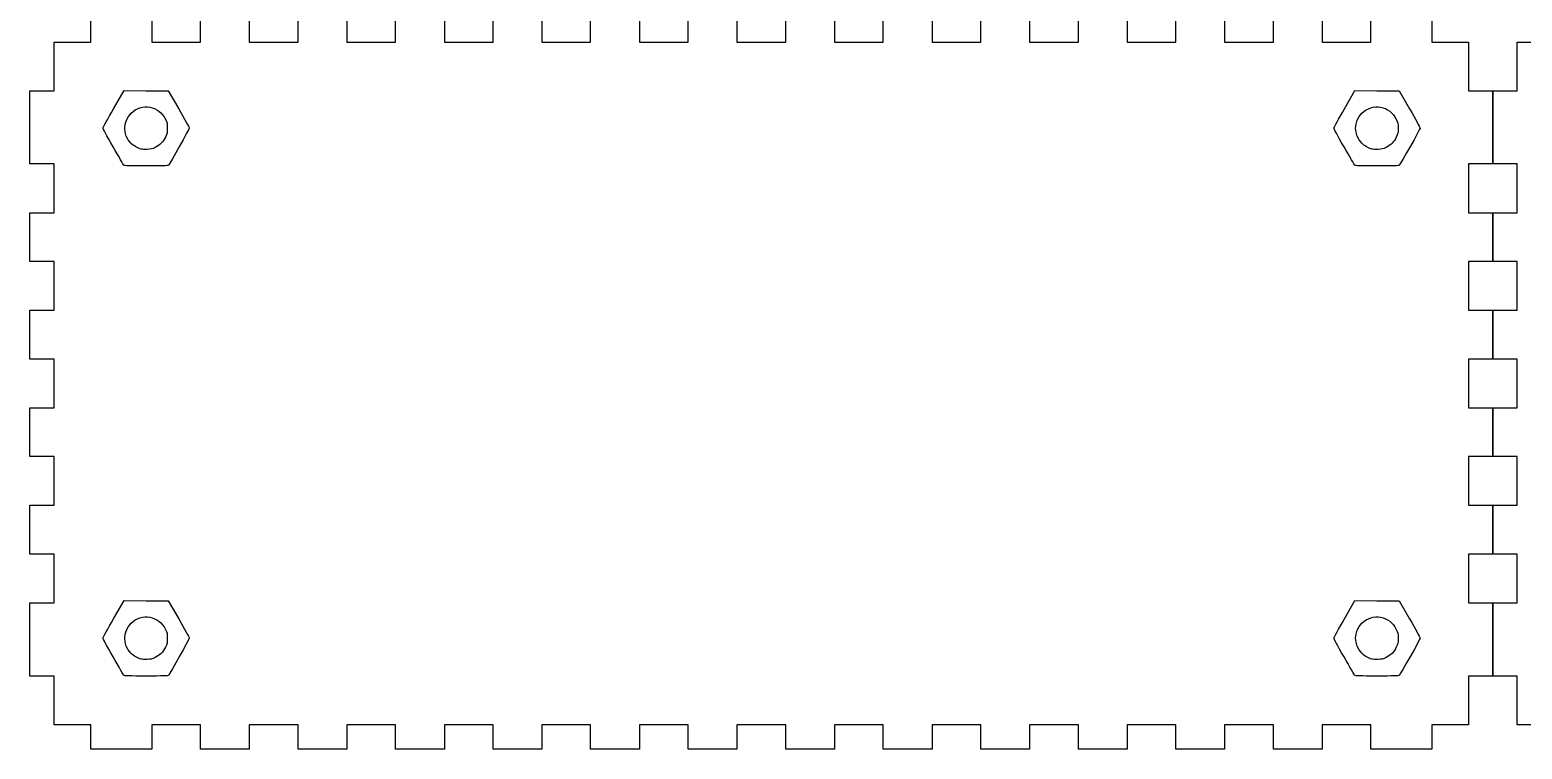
# Model space of a CAD drawing. Extents: x 0 to 1030, y 175 to 747.
# Drawn here: x 0.1 to 306.1, y 246.8 to 394.3 of the extents above; entities that cross this region are included whole.
import ezdxf

# ---------------------------------------------------------------- set-up
doc = ezdxf.new("R2010")
doc.units = 0
doc.layers.add('Layer_1', color=7, linetype='CONTINUOUS')

msp = doc.modelspace()

# ---------------------------------------------------------------- linework, layer by layer
at = {"layer": 'Layer_1', "color": 1}
for points in [[(287.626992, 396.809953), (287.626992, 391.809953), (295.126985, 391.809953), (295.126985, 381.809953), (300.126999, 381.809953), (300.126999, 366.809953), (295.126985, 366.809953), (295.126985, 356.809953), (300.126999, 356.809953), (300.126999, 346.809953), (295.126985, 346.809953), (295.126985, 336.809953), (300.126999, 336.809953), (300.126999, 326.809953), (295.126985, 326.809953), (295.126985, 316.809953), (300.126999, 316.809953), (300.126999, 306.809953), (295.126985, 306.809953), (295.126985, 296.809953), (300.126999, 296.809953), (300.126999, 286.809953), (295.126985, 286.809953), (295.126985, 276.809953), (300.126999, 276.809953), (300.126999, 261.809953), (295.126985, 261.809953), (295.126985, 251.809953), (287.626992, 251.809953), (287.626992, 246.809953), (275.126999, 246.809953), (275.126999, 251.809953), (265.126999, 251.809953), (265.126999, 246.809953), (255.126999, 246.809953), (255.126999, 251.809953), (245.126999, 251.809953), (245.126999, 246.809953), (235.126999, 246.809953), (235.126999, 251.809953), (225.127, 251.809953), (225.127, 246.809953), (215.127, 246.809953), (215.127, 251.809953), (205.127, 251.809953), (205.127, 246.809953), (195.127, 246.809953), (195.127, 251.809953), (185.127, 251.809953), (185.127, 246.809953), (175.127, 246.809953), (175.127, 251.809953), (165.127, 251.809953), (165.127, 246.809953), (155.127, 246.809953), (155.127, 251.809953), (145.127, 251.809953), (145.127, 246.809953), (135.127, 246.809953), (135.127, 251.809953), (125.127, 251.809953), (125.127, 246.809953), (115.127, 246.809953), (115.127, 251.809953), (105.127, 251.809953), (105.127, 246.809953), (95.127, 246.809953), (95.127, 251.809953), (85.127, 251.809953), (85.127, 246.809953), (75.127, 246.809953), (75.127, 251.809953), (65.127, 251.809953), (65.127, 246.809953), (55.127, 246.809953), (55.127, 251.809953), (45.127, 251.809953), (45.127, 246.809953), (35.127, 246.809953), (35.127, 251.809953), (25.127, 251.809953), (25.127, 246.809953), (12.627, 246.809953), (12.627, 251.809953), (5.127, 251.809953), (5.127, 261.809953), (0.127, 261.809953), (0.127, 276.809953), (5.127, 276.809953), (5.127, 286.809953), (0.127, 286.809953), (0.127, 296.809953), (5.127, 296.809953), (5.127, 306.809953), (0.127, 306.809953), (0.127, 316.809953), (5.127, 316.809953), (5.127, 326.809953), (0.127, 326.809953), (0.127, 336.809953), (5.127, 336.809953), (5.127, 346.809953), (0.127, 346.809953), (0.127, 356.809953), (5.127, 356.809953), (5.127, 366.809953), (0.127, 366.809953), (0.127, 381.809953), (5.127, 381.809953), (5.127, 391.809953), (12.627, 391.809953), (12.627, 396.809953)], [(25.127, 396.809953), (25.127, 391.809953), (35.127, 391.809953), (35.127, 396.809953)], [(45.127, 396.809953), (45.127, 391.809953), (55.127, 391.809953), (55.127, 396.809953)], [(65.127, 396.809953), (65.127, 391.809953), (75.127, 391.809953), (75.127, 396.809953)], [(85.127, 396.809953), (85.127, 391.809953), (95.127, 391.809953), (95.127, 396.809953)], [(105.127, 396.809953), (105.127, 391.809953), (115.127, 391.809953), (115.127, 396.809953)], [(125.127, 396.809953), (125.127, 391.809953), (135.127, 391.809953), (135.127, 396.809953)], [(145.127, 396.809953), (145.127, 391.809953), (155.127, 391.809953), (155.127, 396.809953)], [(165.127, 396.809953), (165.127, 391.809953), (175.127, 391.809953), (175.127, 396.809953)], [(185.127, 396.809953), (185.127, 391.809953), (195.127, 391.809953), (195.127, 396.809953)], [(205.127, 396.809953), (205.127, 391.809953), (215.127, 391.809953), (215.127, 396.809953)], [(225.127, 396.809953), (225.127, 391.809953), (235.126999, 391.809953), (235.126999, 396.809953)], [(245.126999, 396.809953), (245.126999, 391.809953), (255.126999, 391.809953), (255.126999, 396.809953)], [(265.126999, 396.809953), (265.126999, 391.809953), (275.126999, 391.809953), (275.126999, 396.809953)], [(312.626999, 251.809953), (305.126999, 251.809953), (305.126999, 261.809953), (300.126999, 261.809953), (300.126999, 276.809953), (305.126999, 276.809953), (305.126999, 286.809953), (300.126999, 286.809953), (300.126999, 296.809953), (305.126999, 296.809953), (305.126999, 306.809953), (300.126999, 306.809953), (300.126999, 316.809953), (305.126999, 316.809953), (305.126999, 326.809953), (300.126999, 326.809953), (300.126999, 336.809953), (305.126999, 336.809953), (305.126999, 346.809953), (300.126999, 346.809953), (300.126999, 356.809953), (305.126999, 356.809953), (305.126999, 366.809953), (300.126999, 366.809953), (300.126999, 381.809953), (305.126999, 381.809953), (305.126999, 391.809953), (312.626999, 391.809953)]]:
    msp.add_lwpolyline(points, dxfattribs=at)
at = {"layer": 'Layer_1', "color": 5}
for points in [[(17.313717, 378.139783), (19.450843, 381.859497), (23.978418, 381.836919), (28.505965, 381.814342), (30.663354, 378.099933)], [(269.703714, 378.139783), (271.84084, 381.859497), (276.368415, 381.836919), (280.895961, 381.814342), (283.053359, 378.099933)], [(19.425302, 366.524203), (19.425302, 366.524316)], [(271.815299, 366.524203), (271.815299, 366.524316)], [(17.313717, 273.54679), (19.450843, 277.266504), (23.978418, 277.243926), (28.505965, 277.221348), (30.663354, 273.50694)], [(269.703714, 273.54679), (271.84084, 277.266504), (276.368415, 277.243926), (280.895961, 277.221348), (283.053359, 273.50694)], [(19.425302, 261.93121), (19.425302, 261.931323)], [(271.815299, 261.93121), (271.815299, 261.931323)]]:
    msp.add_lwpolyline(points, dxfattribs=at)
for points in [[(22.936821, 369.859221)], [(275.326818, 369.859221)], [(22.936821, 265.266227)], [(275.326818, 265.266227)]]:
    msp.add_lwpolyline(points, close=True, dxfattribs=at)
for points in [[(15.145462, 374.184781), (15.162678, 374.314208), (16.138291, 376.093956), (17.313717, 378.139783)], [(20.852442, 371.069643), (19.175592, 372.773106), (19.190917, 375.528298), (20.886648, 377.224001)], [(20.886648, 377.224001), (23.043219, 379.380516), (26.611351, 378.745206), (27.937456, 375.968593)], [(30.663354, 378.099933), (31.849928, 376.057013), (32.823566, 374.282937), (32.827009, 374.157546)], [(267.535459, 374.184781), (267.552675, 374.314208), (268.528288, 376.093956), (269.703714, 378.139783)], [(273.242439, 371.069643), (271.565589, 372.773106), (271.580914, 375.528298), (273.276645, 377.224001)], [(273.276645, 377.224001), (275.433216, 379.380516), (279.001348, 378.745206), (280.327453, 375.968593)], [(283.053359, 378.099933), (284.239933, 376.057013), (285.213571, 374.282937), (285.217014, 374.157546)], [(17.219145, 370.300503), (15.809897, 372.743614), (15.124606, 374.027244), (15.145462, 374.184781)], [(28.304599, 374.131243), (28.304599, 373.111632), (28.287666, 373.027755), (27.93613, 372.299481)], [(27.937456, 375.968593), (28.287045, 375.236566), (28.304599, 375.148597), (28.304599, 374.131243)], [(32.827009, 374.157546), (32.832089, 373.97413), (28.901809, 366.986314), (28.533679, 366.524203)], [(269.609142, 370.300503), (268.199894, 372.743614), (267.514603, 374.027244), (267.535459, 374.184781)], [(280.694596, 374.131243), (280.694596, 373.111632), (280.677662, 373.027755), (280.326127, 372.299481)], [(280.327453, 375.968593), (280.677041, 375.236566), (280.694596, 375.148597), (280.694596, 374.131243)], [(285.217014, 374.157546), (285.222094, 373.97413), (281.291806, 366.986314), (280.923675, 366.524203)], [(19.425302, 366.524316), (19.369563, 366.594279), (18.376791, 368.293566), (17.219145, 370.300503)], [(22.936821, 369.859221), (22.259968, 370.030219), (21.362756, 370.551229), (20.852442, 371.069643)], [(27.93613, 372.299481), (27.462364, 371.318167), (26.797336, 370.650148), (25.833237, 370.187163)], [(271.815299, 366.524316), (271.75956, 366.594279), (270.766788, 368.293566), (269.609142, 370.300503)], [(275.326818, 369.859221), (274.649965, 370.030219), (273.752753, 370.551229), (273.242439, 371.069643)], [(280.326127, 372.299481), (279.852361, 371.318167), (279.187333, 370.650148), (278.223234, 370.187163)], [(24.204929, 369.797047), (23.717137, 369.77842), (23.146456, 369.80636), (22.936821, 369.859221)], [(25.833237, 370.187163), (25.194258, 369.880331), (24.969384, 369.826455), (24.204929, 369.797047)], [(276.594926, 369.797047), (276.107134, 369.77842), (275.536453, 369.80636), (275.326818, 369.859221)], [(278.223234, 370.187163), (277.584255, 369.880331), (277.359381, 369.826455), (276.594926, 369.797047)], [(23.97949, 366.396978), (20.539091, 366.396978), (19.503591, 366.425905), (19.425302, 366.524203)], [(28.533679, 366.524203), (28.455391, 366.425905), (27.419889, 366.396978), (23.97949, 366.396978)], [(276.369487, 366.396978), (272.929088, 366.396978), (271.893588, 366.425905), (271.815299, 366.524203)], [(280.923675, 366.524203), (280.845387, 366.425905), (279.809886, 366.396978), (276.369487, 366.396978)], [(15.145462, 269.591787), (15.162678, 269.721214), (16.138291, 271.500963), (17.313717, 273.54679)], [(20.852442, 266.476649), (19.175592, 268.180113), (19.190917, 270.935305), (20.886648, 272.631008)], [(20.886648, 272.631008), (23.043219, 274.787522), (26.611351, 274.152212), (27.937456, 271.3756)], [(30.663354, 273.50694), (31.849928, 271.46402), (32.823566, 269.689944), (32.827009, 269.564553)], [(267.535459, 269.591787), (267.552675, 269.721214), (268.528288, 271.500963), (269.703714, 273.54679)], [(273.242439, 266.476649), (271.565589, 268.180113), (271.580914, 270.935305), (273.276645, 272.631008)], [(273.276645, 272.631008), (275.433216, 274.787522), (279.001348, 274.152212), (280.327453, 271.3756)], [(283.053359, 273.50694), (284.239933, 271.46402), (285.213571, 269.689944), (285.217014, 269.564553)], [(17.219145, 265.70751), (15.809897, 268.150621), (15.124606, 269.434251), (15.145462, 269.591787)], [(28.304599, 269.53825), (28.304599, 268.518638), (28.287666, 268.434762), (27.93613, 267.706488)], [(27.937456, 271.3756), (28.287045, 270.643572), (28.304599, 270.555604), (28.304599, 269.53825)], [(32.827009, 269.564553), (32.832089, 269.381137), (28.901809, 262.39332), (28.533679, 261.93121)], [(269.609142, 265.70751), (268.199894, 268.150621), (267.514603, 269.434251), (267.535459, 269.591787)], [(280.694596, 269.53825), (280.694596, 268.518638), (280.677662, 268.434762), (280.326127, 267.706488)], [(280.327453, 271.3756), (280.677041, 270.643572), (280.694596, 270.555604), (280.694596, 269.53825)], [(285.217014, 269.564553), (285.222094, 269.381137), (281.291806, 262.39332), (280.923675, 261.93121)], [(22.936821, 265.266227), (22.259968, 265.437226), (21.362756, 265.958236), (20.852442, 266.476649)], [(27.93613, 267.706488), (27.462364, 266.725174), (26.797336, 266.057154), (25.833237, 265.594169)], [(275.326818, 265.266227), (274.649965, 265.437226), (273.752753, 265.958236), (273.242439, 266.476649)], [(280.326127, 267.706488), (279.852361, 266.725174), (279.187333, 266.057154), (278.223234, 265.594169)], [(19.425302, 261.931323), (19.369563, 262.001286), (18.376791, 263.700573), (17.219145, 265.70751)], [(24.204929, 265.204054), (23.717137, 265.185427), (23.146456, 265.213367), (22.936821, 265.266227)], [(25.833237, 265.594169), (25.194258, 265.287338), (24.969384, 265.233461), (24.204929, 265.204054)], [(271.815299, 261.931323), (271.75956, 262.001286), (270.766788, 263.700573), (269.609142, 265.70751)], [(276.594926, 265.204054), (276.107134, 265.185427), (275.536453, 265.213367), (275.326818, 265.266227)], [(278.223234, 265.594169), (277.584255, 265.287338), (277.359381, 265.233461), (276.594926, 265.204054)], [(23.97949, 261.803984), (20.539091, 261.803984), (19.503591, 261.832912), (19.425302, 261.93121)], [(28.533679, 261.93121), (28.455391, 261.832912), (27.419889, 261.803984), (23.97949, 261.803984)], [(276.369487, 261.803984), (272.929088, 261.803984), (271.893588, 261.832912), (271.815299, 261.93121)], [(280.923675, 261.93121), (280.845387, 261.832912), (279.809886, 261.803984), (276.369487, 261.803984)]]:
    msp.add_open_spline(points, degree=3, dxfattribs=at)

doc.saveas('drawing.dxf')
